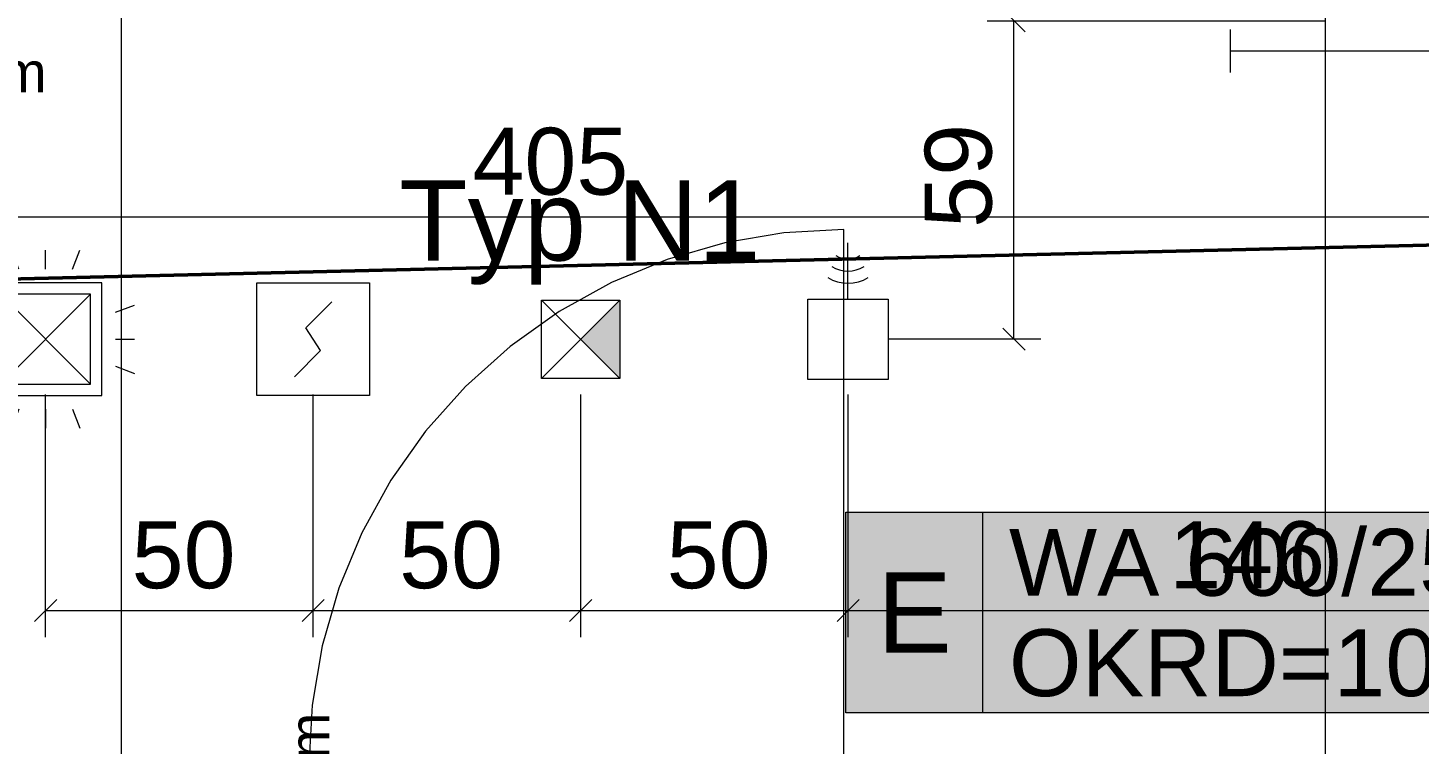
# Model space of a CAD drawing. Extents: x -1132 to 613, y -179 to 712.
# Drawn here: x -393.1 to -341.1, y 265.9 to 292.6 of the extents above; entities that cross this region are included whole.
import ezdxf
from ezdxf.lldxf.tags import DXFTag

# ---------------------------------------------------------------- set-up
doc = ezdxf.new("R2010")
doc.units = 0
doc.layers.get('0').update_dxf_attribs({"lineweight": 13})
doc.layers.add('A-DOOR-OPNG-OTLN', color=7, linetype='Continuous', lineweight=9)
doc.layers.add('S-GRID-____-OTLN', color=7, linetype='Continuous', lineweight=5)
for name, color, linetype, lineweight, true_color in [('EL01_VVV_Mass', 7, 'Continuous', 13, 0xb2b200), ('EL01_WAN_Aussparung Wand Text', 7, 'Continuous', 13, 0x7f5f3f), ('EL01_WAN_Brandmeldeanlagen', 7, 'Continuous', 13, 0xff8000), ('EL01_WAN_Feuwehrfunktantenne', 7, 'Continuous', 13, 0x993300), ('EL01_WAN_Leuchten', 7, 'Continuous', 13, 0x0080ff), ('EL01_WAN_Licht', 7, 'Continuous', 13, 0x0080ff), ('EL01_WAN_Notbeleuchtungen', 7, 'Continuous', 13, 0x009900), ('EL01_WAN_Notbeleuchtungentyp', 7, 'Continuous', 13, 0x009900), ('X_Geometrie', 3, 'Continuous', 50, 0x00ff00)]:
    doc.layers.add(name, color=color, linetype=linetype, lineweight=lineweight, true_color=true_color)
doc.styles.get("Standard").update_dxf_attribs({"font": 'arial.ttf'})
tags = doc.linetypes.add('_Rasterlinie_', pattern=[0.375, 0.2, -0.05, 0.075, -0.05]).pattern_tags.tags
tags[10:11] = [DXFTag(74, 4), DXFTag(75, 0), DXFTag(340, '0'), DXFTag(46, 1.0), DXFTag(50, 0.0), DXFTag(44, 0.0), DXFTag(45, 0.0)]
tags[8:9] = [DXFTag(74, 4), DXFTag(75, 0), DXFTag(340, '0'), DXFTag(46, 1.0), DXFTag(50, 0.0), DXFTag(44, 0.0), DXFTag(45, 0.0)]
tags[6:7] = [DXFTag(74, 4), DXFTag(75, 0), DXFTag(340, '0'), DXFTag(46, 1.0), DXFTag(50, 0.0), DXFTag(44, 0.0), DXFTag(45, 0.0)]
tags[4:5] = [DXFTag(74, 4), DXFTag(75, 0), DXFTag(340, '0'), DXFTag(46, 1.0), DXFTag(50, 0.0), DXFTag(44, 0.0), DXFTag(45, 0.0)]

# ---------------------------------------------------------------- blocks, each defined once
blk = doc.blocks.new('Referenz-A0UNPDE96I', base_point=(-1115.886, -117.372))
at = {"layer": 'A-DOOR-OPNG-OTLN', "color": 0, "linetype": 'Continuous', "ltscale": 0.13}
for p, q in [((-362.615, 285.078), (-364.854, 284.953)), ((-362.615, 265.078), (-362.615, 285.078)), ((-367.065, 284.577), (-369.22, 283.956)), ((-364.854, 284.953), (-367.065, 284.577)), ((-369.22, 283.956), (-371.292, 283.098)), ((-371.292, 283.098), (-373.255, 282.013)), ((-373.255, 282.013), (-375.084, 280.715)), ((-375.084, 280.715), (-376.757, 279.22)), ((-376.757, 279.22), (-378.251, 277.548)), ((-378.251, 277.548), (-379.549, 275.719)), ((-379.549, 275.719), (-380.634, 273.756)), ((-380.634, 273.756), (-381.492, 271.684)), ((-381.492, 271.684), (-382.113, 269.529)), ((-382.113, 269.529), (-382.489, 267.318)), ((-382.489, 267.318), (-382.615, 265.078))]:
    blk.add_line(p, q, dxfattribs=at)
at = {"layer": 'S-GRID-____-OTLN', "color": 0, "linetype": '_Rasterlinie_', "ltscale": 0.13}
for p, q in [((-344.615, 645.662), (-344.615, 244.87)), ((-389.615, -113.603), (-389.615, 631.478))]:
    blk.add_line(p, q, dxfattribs=at)
at = {"layer": 'X_Geometrie', "color": 0, "linetype": 'Continuous', "ltscale": 0.5}
blk.add_line((-1107.612, 266.122), (-130.744, 289.528), dxfattribs=at)
blk = doc.blocks.new('Durchbruch beschriften-A0UNPDR36I', base_point=(-362.532, 263.378))
at = {"color": 0, "linetype": 'ByBlock', "lineweight": -2, "ltscale": 0.13}
for p, q in [((-362.532, 267.024), (-362.532, 274.524)), ((-362.532, 274.524), (-336.265, 274.524)), ((-357.412, 267.024), (-357.412, 274.524)), ((-336.265, 274.524), (-336.265, 267.024)), ((-336.265, 267.024), (-362.532, 267.024)), ((-336.265, 267.024), (-331.025, 263.378))]:
    blk.add_line(p, q, dxfattribs=at)
at = {"color": 7, "linetype": 'ByBlock', "lineweight": -2, "ltscale": 0.13, "true_color": 0xffffff}
for points in [[(-362.532, 267.024), (-336.265, 267.024), (-362.532, 274.524)], [(-336.265, 267.024), (-362.532, 274.524), (-336.265, 274.524)]]:
    blk.add_solid(points, dxfattribs=at)
at = {"color": 0, "linetype": 'ByBlock', "lineweight": -2, "ltscale": 0.13, "char_height": 2.5, "attachment_point": 1}
for s, insert in [('{\\fArial; WA 600/250 }', (-357.412, 273.899)), ('{\\fArial; OKRD=100 }', (-357.412, 270.149))]:
    blk.add_mtext(s, dxfattribs=dict(at, insert=insert))
at = {"color": 40, "linetype": 'ByBlock', "lineweight": -2, "ltscale": 0.13, "true_color": 0xffbf00, "insert": (-361.369, 272.274), "char_height": 3, "attachment_point": 1}
blk.add_mtext('{\\fArial;E}', dxfattribs=at)
blk = doc.blocks.new('Absolute Höhe-A0UNPE316I', base_point=(-383.342, 260.631))
at = {"color": 0, "lineweight": -2, "insert": (-383.342, 260.631), "char_height": 1.5, "attachment_point": 1, "rotation": 90}
blk.add_mtext('{\\fArial;1.05 m}', dxfattribs=at)
blk = doc.blocks.new('Brandmelder-A0UNPE6D6I', base_point=(-384.549, 278.882))
at = {"color": 0, "lineweight": -2}
for p, q in [((-384.549, 283.082), (-380.349, 283.082)), ((-384.549, 278.882), (-384.549, 283.082)), ((-380.349, 283.082), (-380.349, 278.882)), ((-382.729, 281.402), (-381.749, 282.382)), ((-382.169, 280.562), (-382.729, 281.402)), ((-383.149, 279.582), (-382.169, 280.562)), ((-380.349, 278.882), (-384.549, 278.882))]:
    blk.add_line(p, q, dxfattribs=at)
blk = doc.blocks.new('Funkempfänger-A0UNPELL6I', base_point=(-363.959, 279.481))
at = {"color": 0, "lineweight": -2}
for p, q in [((-362.459, 282.481), (-362.459, 284.581)), ((-362.906, 284.106), (-362.802, 284.052)), ((-362.802, 284.052), (-362.691, 284.013)), ((-362.691, 284.013), (-362.576, 283.989)), ((-362.576, 283.989), (-362.459, 283.981)), ((-362.459, 283.981), (-362.342, 283.989)), ((-362.342, 283.989), (-362.227, 284.013)), ((-362.227, 284.013), (-362.116, 284.052)), ((-362.116, 284.052), (-362.012, 284.106)), ((-363.059, 283.692), (-362.919, 283.621)), ((-362.919, 283.621), (-362.77, 283.57)), ((-362.77, 283.57), (-362.616, 283.538)), ((-362.616, 283.538), (-362.459, 283.528)), ((-362.459, 283.528), (-362.302, 283.538)), ((-362.302, 283.538), (-362.148, 283.57)), ((-362.148, 283.57), (-362, 283.621)), ((-362, 283.621), (-361.859, 283.692)), ((-363.209, 283.282), (-363.034, 283.191)), ((-363.034, 283.191), (-362.849, 283.125)), ((-362.849, 283.125), (-362.656, 283.085)), ((-362.656, 283.085), (-362.459, 283.071)), ((-362.459, 283.071), (-362.263, 283.085)), ((-362.263, 283.085), (-362.07, 283.125)), ((-362.07, 283.125), (-361.884, 283.191)), ((-361.884, 283.191), (-361.709, 283.282)), ((-363.959, 279.481), (-363.959, 282.481)), ((-363.959, 282.481), (-360.959, 282.481)), ((-360.959, 282.481), (-360.959, 279.481)), ((-360.959, 279.481), (-363.959, 279.481))]:
    blk.add_line(p, q, dxfattribs=at)
blk = doc.blocks.new('LED-Langfeldleuchte 37W-A0UNPER36I', base_point=(-348.174, 290.946))
at = {"color": 0, "lineweight": -2}
for p, q in [((-348.174, 292.546), (-348.174, 290.946)), ((-318.174, 292.546), (-318.174, 290.946)), ((-318.174, 291.746), (-348.174, 291.746))]:
    blk.add_line(p, q, dxfattribs=at)
blk = doc.blocks.new('Absolute Höhe-A0UNPESB6I', base_point=(-398.817, 290.203))
at = {"color": 0, "lineweight": -2, "insert": (-398.817, 291.703), "char_height": 1.5, "attachment_point": 1}
blk.add_mtext('{\\fArial;2.15 m}', dxfattribs=at)
blk = doc.blocks.new('Maß-A0UNPEXD6I', base_point=(-360.959, 280.568))
at = {"color": 0, "lineweight": -2}
for p, q in [((-357.254, 292.878), (-344.613, 292.878)), ((-356.668, 293.292), (-355.841, 292.465)), ((-356.254, 280.981), (-356.254, 292.878)), ((-356.668, 281.395), (-355.841, 280.568)), ((-355.254, 280.981), (-360.959, 280.981))]:
    blk.add_line(p, q, dxfattribs=at)
at = {"color": 0, "lineweight": -2, "insert": (-359.588, 285.141), "char_height": 2.5, "attachment_point": 1, "rotation": 90}
blk.add_mtext('{\\fArial;59}', dxfattribs=at)
blk = doc.blocks.new('Bewegungsmelder UP-A0UNPF8T6I', base_point=(-395.771, 277.66))
at = {"color": 0, "lineweight": -2}
for p, q in [((-393.452, 283.596), (-393.724, 284.304)), ((-392.449, 283.596), (-392.449, 284.304)), ((-391.445, 283.596), (-391.173, 284.304)), ((-394.549, 283.082), (-394.549, 278.882)), ((-390.349, 283.082), (-394.549, 283.082)), ((-390.349, 278.882), (-390.349, 283.082)), ((-394.129, 282.662), (-394.129, 279.302)), ((-390.769, 282.662), (-394.129, 282.662)), ((-390.769, 279.302), (-394.129, 282.662)), ((-394.129, 279.302), (-390.769, 282.662)), ((-390.769, 279.302), (-390.769, 282.662)), ((-395.063, 281.986), (-395.771, 282.258)), ((-389.834, 281.986), (-389.126, 282.258)), ((-395.063, 280.982), (-395.771, 280.982)), ((-389.834, 280.982), (-389.126, 280.982)), ((-395.063, 279.978), (-395.771, 279.706)), ((-389.834, 279.978), (-389.126, 279.706)), ((-394.129, 279.302), (-390.769, 279.302)), ((-394.549, 278.882), (-390.349, 278.882)), ((-393.452, 278.368), (-393.724, 277.66)), ((-392.449, 278.368), (-392.449, 277.66)), ((-391.445, 278.368), (-391.173, 277.66))]:
    blk.add_line(p, q, dxfattribs=at)
blk = doc.blocks.new('Maß-A0UNPF9F6I', base_point=(-362.863, 269.847))
at = {"color": 0, "lineweight": -2}
for p, q in [((-333.174, 269.847), (-333.174, 291.746)), ((-362.449, 269.847), (-362.449, 278.919)), ((-362.036, 271.261), (-362.863, 270.433)), ((-332.761, 271.261), (-333.588, 270.433)), ((-362.449, 270.847), (-333.174, 270.847))]:
    blk.add_line(p, q, dxfattribs=at)
at = {"color": 0, "lineweight": -2, "insert": (-350.453, 274.18), "char_height": 2.5, "attachment_point": 1}
blk.add_mtext('{\\fArial;146}', dxfattribs=at)
blk = doc.blocks.new('Maß-A0UNPFCB6I', base_point=(-382.863, 269.847))
at = {"color": 0, "lineweight": -2}
for p, q in [((-382.449, 269.847), (-382.449, 278.919)), ((-372.449, 269.847), (-372.449, 278.919)), ((-382.036, 271.261), (-382.863, 270.433)), ((-372.036, 271.261), (-372.863, 270.433)), ((-382.449, 270.847), (-372.449, 270.847))]:
    blk.add_line(p, q, dxfattribs=at)
at = {"color": 0, "lineweight": -2, "insert": (-379.235, 274.18), "char_height": 2.5, "attachment_point": 1}
blk.add_mtext('{\\fArial;50}', dxfattribs=at)
blk = doc.blocks.new('Notleuchte eckig-A0UNPFV76I', base_point=(-373.911, 279.52))
at = {"color": 0, "lineweight": -2}
for p, q in [((-373.911, 282.439), (-370.991, 279.52)), ((-373.911, 279.52), (-370.991, 282.439)), ((-373.911, 279.52), (-373.911, 282.439)), ((-373.911, 282.439), (-370.991, 282.439)), ((-370.991, 282.439), (-370.991, 279.52)), ((-370.991, 279.52), (-373.911, 279.52))]:
    blk.add_line(p, q, dxfattribs=at)
for points in [[(-370.991, 280.98), (-372.451, 280.98), (-370.991, 282.439)], [(-370.991, 279.52), (-370.991, 280.98), (-372.451, 280.98)]]:
    blk.add_solid(points, dxfattribs=at)
blk = doc.blocks.new('Bemerkung 1-A0UNPFV96I', base_point=(-379.235, 283.921))
at = {"color": 0, "lineweight": -2, "insert": (-379.235, 286.921), "char_height": 3, "attachment_point": 1}
blk.add_mtext('{\\fArial;Typ N1}', dxfattribs=at)
blk = doc.blocks.new('Maß-A0UNPFXR6I', base_point=(-414.588, 284.547))
at = {"color": 0, "lineweight": -2}
blk.add_line((-414.174, 285.547), (-333.174, 285.547), dxfattribs=at)
at = {"color": 0, "lineweight": -2, "insert": (-376.496, 288.88), "char_height": 2.5, "attachment_point": 1}
blk.add_mtext('{\\fArial;405}', dxfattribs=at)
blk = doc.blocks.new('Maß-A0UNPG4Z6I', base_point=(-392.862, 269.847))
at = {"color": 0, "lineweight": -2}
for p, q in [((-392.449, 269.847), (-392.449, 278.92)), ((-382.449, 269.847), (-382.449, 278.919)), ((-392.035, 271.261), (-392.862, 270.433)), ((-382.036, 271.261), (-382.863, 270.433)), ((-392.449, 270.847), (-382.449, 270.847))]:
    blk.add_line(p, q, dxfattribs=at)
at = {"color": 0, "lineweight": -2, "insert": (-389.235, 274.18), "char_height": 2.5, "attachment_point": 1}
blk.add_mtext('{\\fArial;50}', dxfattribs=at)
blk = doc.blocks.new('Maß-A0UNPG6B6I', base_point=(-372.863, 269.847))
at = {"color": 0, "lineweight": -2}
for p, q in [((-372.449, 269.847), (-372.449, 278.919)), ((-362.449, 269.847), (-362.449, 278.919)), ((-372.036, 271.261), (-372.863, 270.433)), ((-362.036, 271.261), (-362.863, 270.433)), ((-372.449, 270.847), (-362.449, 270.847))]:
    blk.add_line(p, q, dxfattribs=at)
at = {"color": 0, "lineweight": -2, "insert": (-369.235, 274.18), "char_height": 2.5, "attachment_point": 1}
blk.add_mtext('{\\fArial;50}', dxfattribs=at)

msp = doc.modelspace()

# ---------------------------------------------------------------- block references
at = {"color": 9, "lineweight": 25, "ltscale": 0.25, "true_color": 0xc0c0c0}
msp.add_blockref('Referenz-A0UNPDE96I', (-1115.886, -117.372), dxfattribs=at)
at = {"layer": 'EL01_VVV_Mass', "linetype": 'Continuous', "ltscale": 0.13}
for name, p in [('Maß-A0UNPEXD6I', (-360.959, 280.568)), ('Maß-A0UNPFXR6I', (-414.588, 284.547)), ('Maß-A0UNPF9F6I', (-362.863, 269.847)), ('Maß-A0UNPG4Z6I', (-392.862, 269.847)), ('Maß-A0UNPFCB6I', (-382.863, 269.847)), ('Maß-A0UNPG6B6I', (-372.863, 269.847))]:
    msp.add_blockref(name, p, dxfattribs=at)
at = {"layer": 'EL01_WAN_Aussparung Wand Text', "ltscale": 0.13}
msp.add_blockref('Durchbruch beschriften-A0UNPDR36I', (-362.532, 263.378), dxfattribs=at)
at = {"layer": 'EL01_WAN_Brandmeldeanlagen', "linetype": 'Continuous', "ltscale": 0.13}
msp.add_blockref('Brandmelder-A0UNPE6D6I', (-384.549, 278.882), dxfattribs=at)
at = {"layer": 'EL01_WAN_Feuwehrfunktantenne', "linetype": 'Continuous', "ltscale": 0.13}
msp.add_blockref('Funkempfänger-A0UNPELL6I', (-363.959, 279.481), dxfattribs=at)
at = {"layer": 'EL01_WAN_Leuchten', "ltscale": 0.13}
for name, p in [('LED-Langfeldleuchte 37W-A0UNPER36I', (-348.174, 290.946)), ('Absolute Höhe-A0UNPESB6I', (-398.817, 290.203))]:
    msp.add_blockref(name, p, dxfattribs=at)
at = {"layer": 'EL01_WAN_Licht', "linetype": 'Continuous', "ltscale": 0.13}
for name, p in [('Bewegungsmelder UP-A0UNPF8T6I', (-395.771, 277.66)), ('Absolute Höhe-A0UNPE316I', (-383.342, 260.631))]:
    msp.add_blockref(name, p, dxfattribs=at)
at = {"layer": 'EL01_WAN_Notbeleuchtungen', "linetype": 'Continuous', "ltscale": 0.13}
msp.add_blockref('Notleuchte eckig-A0UNPFV76I', (-373.911, 279.52), dxfattribs=at)
at = {"layer": 'EL01_WAN_Notbeleuchtungentyp', "linetype": 'Continuous', "ltscale": 0.13}
msp.add_blockref('Bemerkung 1-A0UNPFV96I', (-379.235, 283.921), dxfattribs=at)

doc.saveas('drawing.dxf')
